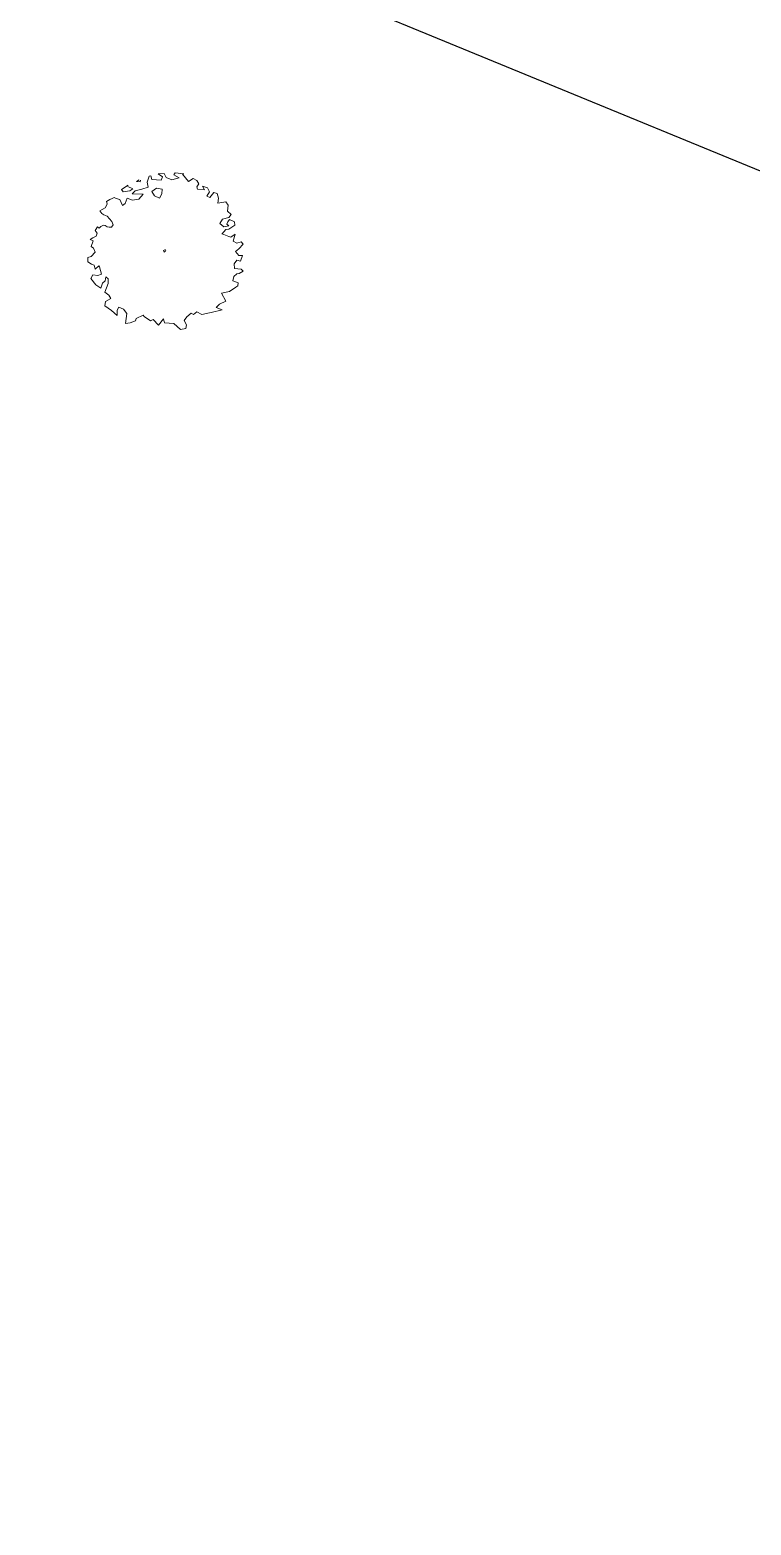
# Model space of a CAD drawing. Extents: x 2080 to 102394, y 2071 to 93424.
# Drawn here: x 82219 to 82735, y 79577 to 80647 of the extents above; entities that cross this region are included whole.
import ezdxf

# ---------------------------------------------------------------- set-up
doc = ezdxf.new("R2010")
doc.units = 0
doc.header["$LTSCALE"] = 20
doc.header["$MEASUREMENT"] = 0
doc.layers.add('Mango tree', color=96, linetype='Continuous', lineweight=5)
doc.layers.add('sappotta', color=114, linetype='Continuous', lineweight=5)
doc.layers.add('patta duplicate', color=230, linetype='Continuous', plot=False)

# ---------------------------------------------------------------- blocks, each defined once
blk = doc.blocks.new('NEEM')
at = {"layer": 'sappotta', "linetype": 'Continuous'}
for p, q in [((-0.213, 1.092), (-0.242, 1.007)), ((-0.191, 1.099), (-0.213, 1.092)), ((-0.177, 1.048), (-0.191, 1.099)), ((0.003, 1.132), (-0.083, 1.127)), ((-0.083, 1.127), (-0.023, 1.083)), ((-0.023, 1.083), (-0.043, 1.039)), ((0.03, 1.077), (0.003, 1.132)), ((0.114, 1.043), (0.03, 1.077)), ((0.162, 1.144), (0.142, 1.112)), ((0.142, 1.112), (0.216, 1.072)), ((0.283, 1.13), (0.162, 1.144)), ((0.267, 1.123), (0.283, 1.13)), ((0.351, 1.016), (0.267, 1.123)), ((-0.517, 0.963), (-0.614, 0.901)), ((-0.614, 0.901), (-0.589, 0.87)), ((-0.589, 0.87), (-0.494, 0.884)), ((-0.521, 0.945), (-0.521, 0.945)), ((-0.449, 0.913), (-0.521, 0.945)), ((-0.494, 0.884), (-0.449, 0.913)), ((-0.415, 0.884), (-0.459, 0.839)), ((-0.32, 0.906), (-0.415, 0.884)), ((-0.359, 1.043), (-0.396, 1.016)), ((-0.396, 1.016), (-0.345, 1.011)), ((-0.345, 1.011), (-0.34, 1.039)), ((-0.23, 0.935), (-0.32, 0.906)), ((-0.242, 1.007), (-0.23, 0.935)), ((-0.043, 1.039), (-0.177, 1.048)), ((-0.108, 0.922), (-0.177, 0.872)), ((-0.177, 0.872), (-0.139, 0.809)), ((-0.027, 0.908), (-0.108, 0.922)), ((-0.034, 0.839), (-0.027, 0.908)), ((0.216, 1.072), (0.114, 1.043)), ((0.421, 1.063), (0.351, 1.016)), ((0.473, 1.03), (0.421, 1.063)), ((0.472, 0.942), (0.501, 0.982)), ((0.483, 0.908), (0.472, 0.942)), ((0.501, 0.982), (0.473, 1.03)), ((0.581, 0.9), (0.483, 0.908)), ((0.551, 0.95), (0.581, 0.9)), ((0.627, 0.928), (0.551, 0.95)), ((0.616, 0.806), (0.654, 0.87)), ((0.654, 0.87), (0.627, 0.928)), ((-0.818, 0.692), (-0.85, 0.638)), ((-0.783, 0.757), (-0.83, 0.729)), ((-0.83, 0.729), (-0.826, 0.714)), ((-0.826, 0.714), (-0.818, 0.692)), ((-0.749, 0.774), (-0.783, 0.757)), ((-0.717, 0.789), (-0.749, 0.774)), ((-0.689, 0.772), (-0.717, 0.789)), ((-0.638, 0.758), (-0.689, 0.772)), ((-0.598, 0.672), (-0.638, 0.758)), ((-0.562, 0.699), (-0.598, 0.672)), ((-0.533, 0.776), (-0.562, 0.699)), ((-0.452, 0.75), (-0.533, 0.776)), ((-0.459, 0.839), (-0.303, 0.837)), ((-0.361, 0.762), (-0.452, 0.75)), ((-0.303, 0.837), (-0.361, 0.762)), ((-0.139, 0.809), (-0.067, 0.78)), ((-0.067, 0.78), (-0.034, 0.839)), ((0.66, 0.788), (0.616, 0.806)), ((0.715, 0.86), (0.66, 0.788)), ((0.762, 0.844), (0.715, 0.86)), ((0.783, 0.779), (0.762, 0.844)), ((0.776, 0.704), (0.783, 0.779)), ((0.888, 0.723), (0.776, 0.704)), ((0.924, 0.679), (0.888, 0.723)), ((0.913, 0.591), (0.924, 0.679)), ((-0.892, 0.613), (-0.923, 0.594)), ((-0.923, 0.594), (-0.895, 0.555)), ((-0.895, 0.555), (-0.868, 0.54)), ((-0.85, 0.638), (-0.892, 0.613)), ((-0.868, 0.54), (-0.818, 0.517)), ((-0.818, 0.517), (-0.752, 0.44)), ((-0.752, 0.44), (-0.735, 0.394)), ((0.804, 0.415), (0.84, 0.475)), ((0.84, 0.475), (0.934, 0.5)), ((0.917, 0.437), (0.904, 0.404)), ((0.964, 0.541), (0.913, 0.591)), ((0.942, 0.471), (0.917, 0.437)), ((0.934, 0.5), (0.964, 0.541)), ((1.014, 0.439), (0.942, 0.471)), ((1.018, 0.389), (1.014, 0.439)), ((-0.978, 0.229), (-1.023, 0.208)), ((-0.96, 0.366), (-0.994, 0.31)), ((-0.994, 0.31), (-0.961, 0.275)), ((-0.961, 0.275), (-0.978, 0.229)), ((-0.935, 0.345), (-0.96, 0.366)), ((-0.908, 0.372), (-0.935, 0.345)), ((-0.87, 0.389), (-0.908, 0.372)), ((-0.846, 0.386), (-0.87, 0.389)), ((-0.821, 0.367), (-0.846, 0.386)), ((-0.788, 0.359), (-0.821, 0.367)), ((-0.757, 0.361), (-0.788, 0.359)), ((-0.735, 0.394), (-0.757, 0.361)), ((0.86, 0.367), (0.804, 0.415)), ((0.829, 0.259), (0.888, 0.326)), ((0.838, 0.262), (0.829, 0.259)), ((0.931, 0.228), (0.838, 0.262)), ((0.933, 0.378), (0.86, 0.367)), ((0.888, 0.326), (0.93, 0.332)), ((0.904, 0.404), (0.933, 0.378)), ((0.93, 0.332), (1.018, 0.389)), ((0.962, 0.217), (0.931, 0.228)), ((1.025, 0.259), (0.962, 0.217)), ((0.996, 0.16), (1.025, 0.259)), ((-1.023, 0.208), (-1.062, 0.182)), ((-1.062, 0.182), (-1.02, 0.162)), ((-1.02, 0.162), (-1.049, 0.084)), ((-1.049, 0.084), (-1.017, 0.059)), ((-1.017, 0.059), (-0.991, -0.002)), ((0.02, 0.041), (-0.009, 0.024)), ((-0.009, 0.024), (0, 0)), ((0, 0), (0.014, 0.011)), ((0.014, 0.011), (0.027, 0.031)), ((1.046, 0.129), (0.996, 0.16)), ((1.029, 0.011), (1.074, 0.049)), ((1.074, -0.047), (1.029, 0.011)), ((1.109, 0.149), (1.046, 0.129)), ((1.074, 0.049), (1.137, 0.114)), ((1.137, 0.114), (1.109, 0.149)), ((-1.097, -0.077), (-1.098, -0.14)), ((-1.098, -0.14), (-1.044, -0.173)), ((-1.048, -0.062), (-1.097, -0.077)), ((-0.991, -0.002), (-1.048, -0.062)), ((-1.044, -0.173), (-1.007, -0.185)), ((-1.007, -0.185), (-0.992, -0.244)), ((-0.992, -0.244), (-0.937, -0.198)), ((-0.937, -0.198), (-0.93, -0.213)), ((-0.93, -0.213), (-0.902, -0.318)), ((1.007, -0.166), (1.046, -0.114)), ((1.016, -0.234), (1.007, -0.166)), ((1.046, -0.114), (1.1, -0.129)), ((1.129, -0.047), (1.074, -0.047)), ((1.1, -0.129), (1.129, -0.047)), ((-1.025, -0.325), (-1.052, -0.378)), ((-1.052, -0.378), (-0.982, -0.471)), ((-0.953, -0.336), (-1.025, -0.325)), ((-0.902, -0.318), (-0.953, -0.336)), ((-0.888, -0.446), (-0.848, -0.411)), ((-0.848, -0.411), (-0.837, -0.355)), ((-0.837, -0.355), (-0.803, -0.383)), ((-0.803, -0.383), (-0.803, -0.452)), ((0.992, -0.411), (1.004, -0.349)), ((1.066, -0.443), (0.992, -0.411)), ((1.004, -0.349), (1.045, -0.311)), ((1.11, -0.243), (1.016, -0.234)), ((1.045, -0.311), (1.083, -0.306)), ((1.083, -0.306), (1.137, -0.273)), ((1.137, -0.273), (1.11, -0.243)), ((-0.982, -0.471), (-0.91, -0.516)), ((-0.91, -0.516), (-0.888, -0.446)), ((-0.803, -0.452), (-0.853, -0.576)), ((-0.853, -0.576), (-0.797, -0.619)), ((-0.797, -0.619), (-0.766, -0.668)), ((0.826, -0.591), (0.943, -0.565)), ((0.887, -0.704), (0.826, -0.591)), ((0.943, -0.565), (1.032, -0.503)), ((1.032, -0.503), (1.061, -0.484)), ((1.061, -0.484), (1.066, -0.443)), ((-0.844, -0.71), (-0.852, -0.77)), ((-0.852, -0.77), (-0.758, -0.838)), ((-0.766, -0.668), (-0.844, -0.71)), ((-0.758, -0.838), (-0.675, -0.912)), ((-0.676, -0.836), (-0.649, -0.791)), ((-0.675, -0.912), (-0.676, -0.836)), ((-0.649, -0.791), (-0.582, -0.82)), ((-0.582, -0.82), (-0.534, -0.881)), ((0.423, -0.897), (0.47, -0.86)), ((0.47, -0.86), (0.543, -0.896)), ((0.68, -0.867), (0.834, -0.828)), ((0.751, -0.797), (0.797, -0.747)), ((0.834, -0.828), (0.751, -0.797)), ((0.797, -0.747), (0.887, -0.704)), ((-0.534, -0.881), (-0.554, -1.025)), ((-0.554, -1.025), (-0.486, -1.015)), ((-0.486, -1.015), (-0.413, -0.988)), ((-0.413, -0.988), (-0.401, -0.955)), ((-0.401, -0.955), (-0.302, -0.907)), ((-0.302, -0.907), (-0.286, -0.926)), ((-0.286, -0.926), (-0.197, -0.986)), ((-0.197, -0.986), (-0.157, -0.969)), ((-0.157, -0.969), (-0.078, -1.049)), ((-0.078, -1.049), (-0.006, -0.96)), ((-0.006, -0.96), (0.006, -1.017)), ((0.006, -1.017), (0.139, -1.026)), ((0.139, -1.026), (0.236, -1.115)), ((0.287, -0.982), (0.327, -0.932)), ((0.324, -1.046), (0.287, -0.982)), ((0.314, -1.096), (0.324, -1.046)), ((0.327, -0.932), (0.391, -0.879)), ((0.391, -0.879), (0.423, -0.897)), ((0.543, -0.896), (0.652, -0.871)), ((0.652, -0.871), (0.68, -0.867)), ((0.236, -1.115), (0.314, -1.096))]:
    blk.add_line(p, q, dxfattribs=at)

msp = doc.modelspace()

# ---------------------------------------------------------------- linework, layer by layer
at = {"layer": 'patta duplicate', "ltscale": 0.5}
msp.add_lwpolyline([(88450.657, 84067.151), (84127.797, 82684.315), (83540.963, 80377.169), (84337.551, 80292.694), (84338.201, 79890.512), (77189.571, 82827.244), (75365.053, 80162.878), (84737.949, 76793.335), (86791.228, 77204.942), (89065.024, 78174.595), (89006.283, 79510.343), (88948.024, 81170.116), (88450.657, 84067.151)], dxfattribs=at)

# ---------------------------------------------------------------- block references
at = {"layer": 'Mango tree', "linetype": 'Continuous', "xscale": 49.73619491429417, "yscale": 49.73619491435238, "zscale": 49.7361949140131}
msp.add_blockref('NEEM', (82315.037, 80488.157), dxfattribs=at)

doc.saveas('drawing.dxf')
